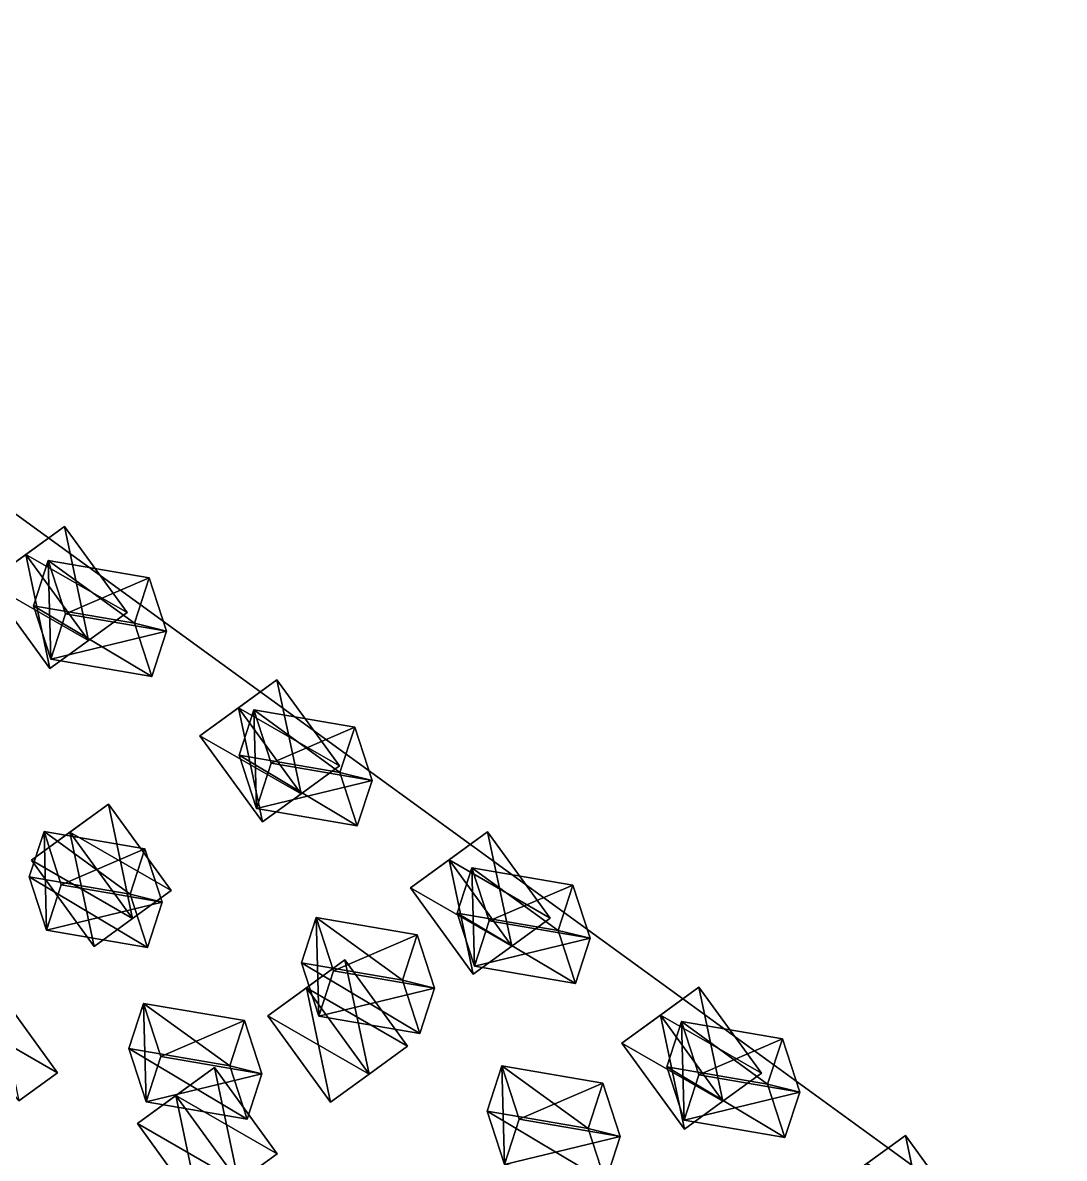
# Model space of a CAD drawing. Header units: metres. Extents: x -324 to 324, y -310 to 311.
# Drawn here: x 164.2 to 261.9, y 201.3 to 307.9 of the extents above; entities that cross this region are included whole.
import ezdxf

# ---------------------------------------------------------------- set-up
doc = ezdxf.new("R2010")
doc.units = ezdxf.units.M

msp = doc.modelspace()

# ---------------------------------------------------------------- linework, layer by layer
for p, q in [((261.85678, 190.37573, -938.09595), (100.055176, 307.93848, -1061.6997)), ((100.13973, 307.87, -1061.904), (261.94806, 190.31651, -938.3003))]:
    msp.add_line(p, q)
for points in [[(-61.753036, 190.3664, -738.10077), (261.85678, 190.37573, -938.09595), (100.055176, 307.93848, -1061.6997), (100.055275, 307.93857, -1061.6996)], [(261.94806, 190.31651, -938.3003), (61.935257, 190.3072, -1261.8992), (100.13973, 307.87, -1061.904), (100.13983, 307.8701, -1061.9039)], [(160.86972, 255.40309, -1033.1495), (164.48811, 258.032, -1024.2054), (168.10606, 260.66058, -1026.4418), (168.10617, 260.66068, -1026.4417)], [(168.10606, 260.66058, -1026.4418), (164.48767, 258.03168, -1035.3859), (160.86972, 255.40309, -1033.1495), (160.86983, 255.4032, -1033.1494)], [(164.48767, 258.03168, -1035.3859), (168.10606, 260.66058, -1026.4418), (173.98392, 252.57042, -1026.4418), (173.98402, 252.57053, -1026.4417)], [(168.10606, 260.66058, -1026.4418), (164.48811, 258.032, -1024.2054), (170.36597, 249.94183, -1024.2054), (170.36607, 249.94194, -1024.2053)], [(170.36597, 249.94183, -1024.2054), (173.98392, 252.57042, -1026.4418), (168.10606, 260.66058, -1026.4418), (168.10617, 260.66068, -1026.4417)], [(164.48811, 258.032, -1024.2054), (160.86972, 255.40309, -1033.1495), (166.74757, 247.31291, -1033.1495), (166.74768, 247.31302, -1033.1494)], [(160.86972, 255.40309, -1033.1495), (164.48767, 258.03168, -1035.3859), (170.36552, 249.94151, -1035.3859), (170.36563, 249.94162, -1035.3857)], [(173.98392, 252.57042, -1026.4418), (170.36552, 249.94151, -1035.3859), (164.48767, 258.03168, -1035.3859), (164.48778, 258.03177, -1035.3857)], [(166.74757, 247.31291, -1033.1495), (170.36597, 249.94183, -1024.2054), (164.48811, 258.032, -1024.2054), (164.48822, 258.0321, -1024.2053)], [(174.67947, 251.56197, -992.7675), (165.2073, 253.18643, -990.00366), (166.58923, 257.43958, -987.76733), (166.58934, 257.43967, -987.7672)], [(166.58923, 257.43958, -987.76733), (165.2073, 253.18643, -990.00366), (166.83177, 248.18604, -981.4973), (166.83188, 248.18614, -981.4972)], [(166.83177, 248.18604, -981.4973), (168.21371, 252.4392, -979.26105), (166.58923, 257.43958, -987.76733), (166.58934, 257.43967, -987.7672)], [(176.06142, 255.81512, -990.53125), (166.58923, 257.43958, -987.76733), (168.21371, 252.4392, -979.26105), (168.21382, 252.4393, -979.2609)], [(166.58923, 257.43958, -987.76733), (176.06142, 255.81512, -990.53125), (174.67947, 251.56197, -992.7675), (174.67958, 251.56207, -992.7674)], [(170.36552, 249.94151, -1035.3859), (166.74757, 247.31291, -1033.1495), (160.86972, 255.40309, -1033.1495), (160.86983, 255.4032, -1033.1494)], [(168.21371, 252.4392, -979.26105), (177.68588, 250.81473, -982.0249), (176.06142, 255.81512, -990.53125), (176.06152, 255.81523, -990.5311)], [(174.67947, 251.56197, -992.7675), (176.06142, 255.81512, -990.53125), (177.68588, 250.81473, -982.0249), (177.68599, 250.81483, -982.0248)], [(176.30396, 246.56157, -984.2612), (166.83177, 248.18604, -981.4973), (165.2073, 253.18643, -990.00366), (165.20741, 253.18654, -990.00354)], [(165.2073, 253.18643, -990.00366), (174.67947, 251.56197, -992.7675), (176.30396, 246.56157, -984.2612), (176.30406, 246.56168, -984.2611)], [(177.68588, 250.81473, -982.0249), (168.21371, 252.4392, -979.26105), (166.83177, 248.18604, -981.4973), (166.83188, 248.18614, -981.4972)], [(170.36552, 249.94151, -1035.3859), (173.98392, 252.57042, -1026.4418), (170.36597, 249.94183, -1024.2054), (170.36607, 249.94194, -1024.2053)], [(166.83177, 248.18604, -981.4973), (176.30396, 246.56157, -984.2612), (177.68588, 250.81473, -982.0249), (177.68599, 250.81483, -982.0248)], [(177.68588, 250.81473, -982.0249), (176.30396, 246.56157, -984.2612), (174.67947, 251.56197, -992.7675), (174.67958, 251.56207, -992.7674)], [(170.36597, 249.94183, -1024.2054), (166.74757, 247.31291, -1033.1495), (170.36552, 249.94151, -1035.3859), (170.36563, 249.94162, -1035.3857)], [(180.81808, 240.99591, -1017.8108), (184.43648, 243.62482, -1008.86676), (188.05443, 246.25342, -1011.103), (188.05453, 246.25352, -1011.1029)], [(188.05443, 246.25342, -1011.103), (184.43604, 243.6245, -1020.04706), (180.81808, 240.99591, -1017.8108), (180.81819, 240.99602, -1017.81067)], [(184.43604, 243.6245, -1020.04706), (188.05443, 246.25342, -1011.103), (193.93228, 238.16324, -1011.103), (193.93239, 238.16335, -1011.1029)], [(188.05443, 246.25342, -1011.103), (184.43648, 243.62482, -1008.86676), (190.31433, 235.53465, -1008.86676), (190.31444, 235.53476, -1008.86664)], [(190.31433, 235.53465, -1008.86676), (193.93228, 238.16324, -1011.103), (188.05443, 246.25342, -1011.103), (188.05453, 246.25352, -1011.1029)], [(184.43648, 243.62482, -1008.86676), (180.81808, 240.99591, -1017.8108), (186.69594, 232.90573, -1017.8108), (186.69604, 232.90584, -1017.81067)], [(180.81808, 240.99591, -1017.8108), (184.43604, 243.6245, -1020.04706), (190.31389, 235.53433, -1020.04706), (190.314, 235.53444, -1020.04694)], [(193.93228, 238.16324, -1011.103), (190.31389, 235.53433, -1020.04706), (184.43604, 243.6245, -1020.04706), (184.43614, 243.6246, -1020.04694)], [(186.69594, 232.90573, -1017.8108), (190.31433, 235.53465, -1008.86676), (184.43648, 243.62482, -1008.86676), (184.43658, 243.62492, -1008.86664)], [(193.97067, 237.55396, -978.04706), (184.4985, 239.17842, -975.2832), (185.88043, 243.43158, -973.0469), (185.88054, 243.43169, -973.04675)], [(185.88043, 243.43158, -973.0469), (184.4985, 239.17842, -975.2832), (186.12297, 234.17802, -966.77686), (186.12308, 234.17813, -966.77673)], [(186.12297, 234.17802, -966.77686), (187.50491, 238.43118, -964.5406), (185.88043, 243.43158, -973.0469), (185.88054, 243.43169, -973.04675)], [(195.35262, 241.80711, -975.8108), (185.88043, 243.43158, -973.0469), (187.50491, 238.43118, -964.5406), (187.50502, 238.43129, -964.54047)], [(185.88043, 243.43158, -973.0469), (195.35262, 241.80711, -975.8108), (193.97067, 237.55396, -978.04706), (193.97078, 237.55406, -978.04694)], [(190.31389, 235.53433, -1020.04706), (186.69594, 232.90573, -1017.8108), (180.81808, 240.99591, -1017.8108), (180.81819, 240.99602, -1017.81067)], [(187.50491, 238.43118, -964.5406), (196.97708, 236.80672, -967.30444), (195.35262, 241.80711, -975.8108), (195.35272, 241.80722, -975.81067)], [(193.97067, 237.55396, -978.04706), (195.35262, 241.80711, -975.8108), (196.97708, 236.80672, -967.30444), (196.97719, 236.80682, -967.3043)], [(195.59515, 232.55356, -969.5408), (186.12297, 234.17802, -966.77686), (184.4985, 239.17842, -975.2832), (184.49861, 239.17853, -975.2831)], [(184.4985, 239.17842, -975.2832), (193.97067, 237.55396, -978.04706), (195.59515, 232.55356, -969.5408), (195.59526, 232.55367, -969.54065)], [(196.97708, 236.80672, -967.30444), (187.50491, 238.43118, -964.5406), (186.12297, 234.17802, -966.77686), (186.12308, 234.17813, -966.77673)], [(190.31389, 235.53433, -1020.04706), (193.93228, 238.16324, -1011.103), (190.31433, 235.53465, -1008.86676), (190.31444, 235.53476, -1008.86664)], [(186.12297, 234.17802, -966.77686), (195.59515, 232.55356, -969.5408), (196.97708, 236.80672, -967.30444), (196.97719, 236.80682, -967.3043)], [(196.97708, 236.80672, -967.30444), (195.59515, 232.55356, -969.5408), (193.97067, 237.55396, -978.04706), (193.97078, 237.55406, -978.04694)], [(165.01352, 229.32225, -1057.1017), (168.63191, 231.95116, -1048.1576), (172.24986, 234.57976, -1050.3939), (172.24997, 234.57986, -1050.3938)], [(172.24986, 234.57976, -1050.3939), (168.63147, 231.95084, -1059.338), (165.01352, 229.32225, -1057.1017), (165.01363, 229.32236, -1057.1016)], [(168.63147, 231.95084, -1059.338), (172.24986, 234.57976, -1050.3939), (178.12772, 226.48958, -1050.3939), (178.12782, 226.48969, -1050.3938)], [(172.24986, 234.57976, -1050.3939), (168.63191, 231.95116, -1048.1576), (174.50977, 223.861, -1048.1576), (174.50987, 223.8611, -1048.1575)], [(174.50977, 223.861, -1048.1576), (178.12772, 226.48958, -1050.3939), (172.24986, 234.57976, -1050.3939), (172.24997, 234.57986, -1050.3938)], [(190.31433, 235.53465, -1008.86676), (186.69594, 232.90573, -1017.8108), (190.31389, 235.53433, -1020.04706), (190.314, 235.53444, -1020.04694)], [(174.28448, 226.1209, -944.1375), (164.81232, 227.74536, -941.37366), (166.19424, 231.99852, -939.1373), (166.19435, 231.99863, -939.1372)], [(166.19424, 231.99852, -939.1373), (164.81232, 227.74536, -941.37366), (166.43678, 222.74496, -932.8673), (166.43689, 222.74507, -932.8672)], [(168.63191, 231.95116, -1048.1576), (165.01352, 229.32225, -1057.1017), (170.89137, 221.23207, -1057.1017), (170.89148, 221.23218, -1057.1016)], [(165.01352, 229.32225, -1057.1017), (168.63147, 231.95084, -1059.338), (174.50932, 223.86067, -1059.338), (174.50943, 223.86078, -1059.3379)], [(166.43678, 222.74496, -932.8673), (167.81873, 226.99812, -930.63104), (166.19424, 231.99852, -939.1373), (166.19435, 231.99863, -939.1372)], [(175.66643, 230.37405, -941.90125), (166.19424, 231.99852, -939.1373), (167.81873, 226.99812, -930.63104), (167.81883, 226.99823, -930.6309)], [(166.19424, 231.99852, -939.1373), (175.66643, 230.37405, -941.90125), (174.28448, 226.1209, -944.1375), (174.28459, 226.121, -944.1374)], [(178.12772, 226.48958, -1050.3939), (174.50932, 223.86067, -1059.338), (168.63147, 231.95084, -1059.338), (168.63158, 231.95094, -1059.3379)], [(170.89137, 221.23207, -1057.1017), (174.50977, 223.861, -1048.1576), (168.63191, 231.95116, -1048.1576), (168.63202, 231.95126, -1048.1575)], [(200.58946, 226.71478, -1002.6104), (204.20786, 229.34369, -993.6664), (207.8258, 231.97229, -995.90265), (207.82591, 231.9724, -995.9025)], [(207.8258, 231.97229, -995.90265), (204.20741, 229.34337, -1004.8467), (200.58946, 226.71478, -1002.6104), (200.58957, 226.71489, -1002.6103)], [(204.20741, 229.34337, -1004.8467), (207.8258, 231.97229, -995.90265), (213.70366, 223.88211, -995.90265), (213.70377, 223.88222, -995.9025)], [(207.8258, 231.97229, -995.90265), (204.20786, 229.34369, -993.6664), (210.08571, 221.25352, -993.6664), (210.08582, 221.25363, -993.66626)], [(210.08571, 221.25352, -993.6664), (213.70366, 223.88211, -995.90265), (207.8258, 231.97229, -995.90265), (207.82591, 231.9724, -995.9025)], [(167.81873, 226.99812, -930.63104), (177.2909, 225.37366, -933.3949), (175.66643, 230.37405, -941.90125), (175.66653, 230.37416, -941.9011)], [(174.28448, 226.1209, -944.1375), (175.66643, 230.37405, -941.90125), (177.2909, 225.37366, -933.3949), (177.291, 225.37376, -933.3948)], [(174.50932, 223.86067, -1059.338), (170.89137, 221.23207, -1057.1017), (165.01352, 229.32225, -1057.1017), (165.01363, 229.32236, -1057.1016)], [(204.20786, 229.34369, -993.6664), (200.58946, 226.71478, -1002.6104), (206.46732, 218.6246, -1002.6104), (206.46742, 218.62471, -1002.6103)], [(200.58946, 226.71478, -1002.6104), (204.20741, 229.34337, -1004.8467), (210.08527, 221.2532, -1004.8467), (210.08537, 221.25331, -1004.84656)], [(213.70366, 223.88211, -995.90265), (210.08527, 221.2532, -1004.8467), (204.20741, 229.34337, -1004.8467), (204.20752, 229.34348, -1004.84656)], [(206.46732, 218.6246, -1002.6104), (210.08571, 221.25352, -993.6664), (204.20786, 229.34369, -993.6664), (204.20796, 229.3438, -993.66626)], [(214.44667, 222.73482, -962.5161), (204.9745, 224.35928, -959.75226), (206.35643, 228.61244, -957.5159), (206.35654, 228.61255, -957.5158)], [(206.35643, 228.61244, -957.5159), (204.9745, 224.35928, -959.75226), (206.59897, 219.35889, -951.2459), (206.59908, 219.359, -951.2458)], [(206.59897, 219.35889, -951.2459), (207.98091, 223.61205, -949.00964), (206.35643, 228.61244, -957.5159), (206.35654, 228.61255, -957.5158)], [(215.82861, 226.98798, -960.27985), (206.35643, 228.61244, -957.5159), (207.98091, 223.61205, -949.00964), (207.98102, 223.61215, -949.0095)], [(206.35643, 228.61244, -957.5159), (215.82861, 226.98798, -960.27985), (214.44667, 222.73482, -962.5161), (214.44678, 222.73492, -962.516)], [(175.90897, 221.1205, -935.6312), (166.43678, 222.74496, -932.8673), (164.81232, 227.74536, -941.37366), (164.81242, 227.74547, -941.37354)], [(164.81232, 227.74536, -941.37366), (174.28448, 226.1209, -944.1375), (175.90897, 221.1205, -935.6312), (175.90907, 221.1206, -935.6311)], [(177.2909, 225.37366, -933.3949), (167.81873, 226.99812, -930.63104), (166.43678, 222.74496, -932.8673), (166.43689, 222.74507, -932.8672)], [(177.2909, 225.37366, -933.3949), (175.90897, 221.1205, -935.6312), (174.28448, 226.1209, -944.1375), (174.28459, 226.121, -944.1374)], [(174.50932, 223.86067, -1059.338), (178.12772, 226.48958, -1050.3939), (174.50977, 223.861, -1048.1576), (174.50987, 223.8611, -1048.1575)], [(210.08527, 221.2532, -1004.8467), (206.46732, 218.6246, -1002.6104), (200.58946, 226.71478, -1002.6104), (200.58957, 226.71489, -1002.6103)], [(207.98091, 223.61205, -949.00964), (217.45308, 221.98758, -951.7735), (215.82861, 226.98798, -960.27985), (215.82872, 226.98808, -960.2797)], [(214.44667, 222.73482, -962.5161), (215.82861, 226.98798, -960.27985), (217.45308, 221.98758, -951.7735), (217.45319, 221.98769, -951.7734)], [(166.43678, 222.74496, -932.8673), (175.90897, 221.1205, -935.6312), (177.2909, 225.37366, -933.3949), (177.291, 225.37376, -933.3948)], [(199.84103, 218.06607, -944.6111), (190.36887, 219.69054, -941.8472), (191.7508, 223.9437, -939.6109), (191.7509, 223.9438, -939.6108)], [(191.7508, 223.9437, -939.6109), (190.36887, 219.69054, -941.8472), (191.99333, 214.69014, -933.3409), (191.99344, 214.69025, -933.34076)], [(191.99333, 214.69014, -933.3409), (193.37527, 218.9433, -931.1046), (191.7508, 223.9437, -939.6109), (191.7509, 223.9438, -939.6108)], [(201.22298, 222.31923, -942.3748), (191.7508, 223.9437, -939.6109), (193.37527, 218.9433, -931.1046), (193.37538, 218.9434, -931.1045)], [(191.7508, 223.9437, -939.6109), (201.22298, 222.31923, -942.3748), (199.84103, 218.06607, -944.6111), (199.84114, 218.06618, -944.61096)], [(216.07115, 217.73442, -954.0098), (206.59897, 219.35889, -951.2459), (204.9745, 224.35928, -959.75226), (204.97461, 224.35939, -959.75214)], [(204.9745, 224.35928, -959.75226), (214.44667, 222.73482, -962.5161), (216.07115, 217.73442, -954.0098), (216.07126, 217.73453, -954.0097)], [(210.08527, 221.2532, -1004.8467), (213.70366, 223.88211, -995.90265), (210.08571, 221.25352, -993.6664), (210.08582, 221.25363, -993.66626)], [(174.50977, 223.861, -1048.1576), (170.89137, 221.23207, -1057.1017), (174.50932, 223.86067, -1059.338), (174.50943, 223.86078, -1059.3379)], [(217.45308, 221.98758, -951.7735), (207.98091, 223.61205, -949.00964), (206.59897, 219.35889, -951.2459), (206.59908, 219.359, -951.2458)], [(193.37527, 218.9433, -931.1046), (202.84744, 217.31883, -933.86847), (201.22298, 222.31923, -942.3748), (201.22308, 222.31934, -942.3747)], [(199.84103, 218.06607, -944.6111), (201.22298, 222.31923, -942.3748), (202.84744, 217.31883, -933.86847), (202.84755, 217.31894, -933.86835)], [(206.59897, 219.35889, -951.2459), (216.07115, 217.73442, -954.0098), (217.45308, 221.98758, -951.7735), (217.45319, 221.98769, -951.7734)], [(217.45308, 221.98758, -951.7735), (216.07115, 217.73442, -954.0098), (214.44667, 222.73482, -962.5161), (214.44678, 222.73492, -962.516)], [(210.08571, 221.25352, -993.6664), (206.46732, 218.6246, -1002.6104), (210.08527, 221.2532, -1004.8467), (210.08537, 221.25331, -1004.84656)], [(187.20006, 214.69514, -1038.4005), (190.81845, 217.32405, -1029.4564), (194.4364, 219.95265, -1031.6927), (194.43651, 219.95276, -1031.6926)], [(194.4364, 219.95265, -1031.6927), (190.81801, 217.32373, -1040.6368), (187.20006, 214.69514, -1038.4005), (187.20016, 214.69525, -1038.4004)], [(201.46552, 213.06567, -936.1048), (191.99333, 214.69014, -933.3409), (190.36887, 219.69054, -941.8472), (190.36897, 219.69064, -941.8471)], [(190.36887, 219.69054, -941.8472), (199.84103, 218.06607, -944.6111), (201.46552, 213.06567, -936.1048), (201.46562, 213.06578, -936.1047)], [(190.81801, 217.32373, -1040.6368), (194.4364, 219.95265, -1031.6927), (200.31425, 211.86247, -1031.6927), (200.31436, 211.86258, -1031.6926)], [(194.4364, 219.95265, -1031.6927), (190.81845, 217.32405, -1029.4564), (196.6963, 209.23389, -1029.4564), (196.69641, 209.234, -1029.4563)], [(196.6963, 209.23389, -1029.4564), (200.31425, 211.86247, -1031.6927), (194.4364, 219.95265, -1031.6927), (194.43651, 219.95276, -1031.6926)], [(202.84744, 217.31883, -933.86847), (193.37527, 218.9433, -931.1046), (191.99333, 214.69014, -933.3409), (191.99344, 214.69025, -933.34076)], [(202.84744, 217.31883, -933.86847), (201.46552, 213.06567, -936.1048), (199.84103, 218.06607, -944.6111), (199.84114, 218.06618, -944.61096)], [(157.9499, 214.83258, -1096.7402), (161.5683, 217.4615, -1087.7961), (167.44615, 209.37132, -1087.7961), (167.44626, 209.37143, -1087.796)], [(163.8282, 206.74274, -1085.5598), (167.44615, 209.37132, -1087.7961), (161.5683, 217.4615, -1087.7961), (161.5684, 217.46161, -1087.796)], [(190.81845, 217.32405, -1029.4564), (187.20006, 214.69514, -1038.4005), (193.07791, 206.60497, -1038.4005), (193.07802, 206.60507, -1038.4004)], [(187.20006, 214.69514, -1038.4005), (190.81801, 217.32373, -1040.6368), (196.69586, 209.23357, -1040.6368), (196.69597, 209.23367, -1040.6367)], [(200.31425, 211.86247, -1031.6927), (196.69586, 209.23357, -1040.6368), (190.81801, 217.32373, -1040.6368), (190.81812, 217.32384, -1040.6367)], [(193.07791, 206.60497, -1038.4005), (196.6963, 209.23389, -1029.4564), (190.81845, 217.32405, -1029.4564), (190.81856, 217.32416, -1029.4563)], [(191.99333, 214.69014, -933.3409), (201.46552, 213.06567, -936.1048), (202.84744, 217.31883, -933.86847), (202.84755, 217.31894, -933.86835)], [(220.41902, 212.15765, -987.64026), (224.03741, 214.78656, -978.6962), (227.65536, 217.41516, -980.9325), (227.65547, 217.41527, -980.9324)], [(227.65536, 217.41516, -980.9325), (224.03697, 214.78624, -989.8765), (220.41902, 212.15765, -987.64026), (220.41913, 212.15776, -987.64014)], [(224.03697, 214.78624, -989.8765), (227.65536, 217.41516, -980.9325), (233.53322, 209.32498, -980.9325), (233.53333, 209.32509, -980.9324)], [(227.65536, 217.41516, -980.9325), (224.03741, 214.78656, -978.6962), (229.91527, 206.6964, -978.6962), (229.91537, 206.6965, -978.6961)], [(229.91527, 206.6964, -978.6962), (233.53322, 209.32498, -980.9325), (227.65536, 217.41516, -980.9325), (227.65547, 217.41527, -980.9324)], [(183.62057, 210.00237, -919.2513), (174.1484, 211.62683, -916.4874), (175.53033, 215.87999, -914.2511), (175.53044, 215.8801, -914.251)], [(175.53033, 215.87999, -914.2511), (174.1484, 211.62683, -916.4874), (175.77287, 206.62643, -907.9811), (175.77298, 206.62654, -907.98096)], [(175.77287, 206.62643, -907.9811), (177.15482, 210.8796, -905.7448), (175.53033, 215.87999, -914.2511), (175.53044, 215.8801, -914.251)], [(185.00252, 214.25552, -917.015), (175.53033, 215.87999, -914.2511), (177.15482, 210.8796, -905.7448), (177.15492, 210.8797, -905.7447)], [(175.53033, 215.87999, -914.2511), (185.00252, 214.25552, -917.015), (183.62057, 210.00237, -919.2513), (183.62068, 210.00247, -919.25116)], [(167.44615, 209.37132, -1087.7961), (163.82776, 206.74242, -1096.7402), (157.9499, 214.83258, -1096.7402), (157.95001, 214.83269, -1096.7401)], [(196.69586, 209.23357, -1040.6368), (193.07791, 206.60497, -1038.4005), (187.20006, 214.69514, -1038.4005), (187.20016, 214.69525, -1038.4004)], [(224.03741, 214.78656, -978.6962), (220.41902, 212.15765, -987.64026), (226.29688, 204.06747, -987.64026), (226.29698, 204.06758, -987.64014)], [(220.41902, 212.15765, -987.64026), (224.03697, 214.78624, -989.8765), (229.91483, 206.69608, -989.8765), (229.91493, 206.69618, -989.8764)], [(233.53322, 209.32498, -980.9325), (229.91483, 206.69608, -989.8765), (224.03697, 214.78624, -989.8765), (224.03708, 214.78635, -989.8764)], [(226.29688, 204.06747, -987.64026), (229.91527, 206.6964, -978.6962), (224.03741, 214.78656, -978.6962), (224.03752, 214.78667, -978.6961)], [(177.15482, 210.8796, -905.7448), (186.62698, 209.25513, -908.50867), (185.00252, 214.25552, -917.015), (185.00262, 214.25563, -917.0149)], [(183.62057, 210.00237, -919.2513), (185.00252, 214.25552, -917.015), (186.62698, 209.25513, -908.50867), (186.62709, 209.25523, -908.50854)], [(234.10727, 208.29869, -947.2098), (224.6351, 209.92316, -944.4459), (226.01703, 214.17632, -942.2096), (226.01714, 214.17642, -942.2095)], [(226.01703, 214.17632, -942.2096), (224.6351, 209.92316, -944.4459), (226.25957, 204.92276, -935.9396), (226.25967, 204.92287, -935.93945)], [(226.25957, 204.92276, -935.9396), (227.64151, 209.17592, -933.7033), (226.01703, 214.17632, -942.2096), (226.01714, 214.17642, -942.2095)], [(235.48921, 212.55185, -944.9735), (226.01703, 214.17632, -942.2096), (227.64151, 209.17592, -933.7033), (227.64162, 209.17603, -933.7032)], [(226.01703, 214.17632, -942.2096), (235.48921, 212.55185, -944.9735), (234.10727, 208.29869, -947.2098), (234.10738, 208.2988, -947.20966)], [(229.91483, 206.69608, -989.8765), (226.29688, 204.06747, -987.64026), (220.41902, 212.15765, -987.64026), (220.41913, 212.15776, -987.64014)], [(227.64151, 209.17592, -933.7033), (237.11368, 207.55145, -936.46716), (235.48921, 212.55185, -944.9735), (235.48932, 212.55196, -944.9734)], [(234.10727, 208.29869, -947.2098), (235.48921, 212.55185, -944.9735), (237.11368, 207.55145, -936.46716), (237.11378, 207.55156, -936.46704)], [(185.24506, 205.00197, -910.745), (175.77287, 206.62643, -907.9811), (174.1484, 211.62683, -916.4874), (174.14851, 211.62694, -916.4873)], [(174.1484, 211.62683, -916.4874), (183.62057, 210.00237, -919.2513), (185.24506, 205.00197, -910.745), (185.24516, 205.00208, -910.7449)], [(196.69586, 209.23357, -1040.6368), (200.31425, 211.86247, -1031.6927), (196.6963, 209.23389, -1029.4564), (196.69641, 209.234, -1029.4563)], [(186.62698, 209.25513, -908.50867), (177.15482, 210.8796, -905.7448), (175.77287, 206.62643, -907.9811), (175.77298, 206.62654, -907.98096)], [(217.26465, 204.13516, -928.8832), (207.79248, 205.75963, -926.1193), (209.17441, 210.01279, -923.883), (209.17451, 210.0129, -923.8829)], [(209.17441, 210.01279, -923.883), (207.79248, 205.75963, -926.1193), (209.41695, 200.75923, -917.613), (209.41705, 200.75934, -917.61285)], [(209.41695, 200.75923, -917.613), (210.79889, 205.01239, -915.3767), (209.17441, 210.01279, -923.883), (209.17451, 210.0129, -923.8829)], [(218.64659, 208.38832, -926.6469), (209.17441, 210.01279, -923.883), (210.79889, 205.01239, -915.3767), (210.799, 205.0125, -915.3766)], [(209.17441, 210.01279, -923.883), (218.64659, 208.38832, -926.6469), (217.26465, 204.13516, -928.8832), (217.26476, 204.13527, -928.88306)], [(163.82776, 206.74242, -1096.7402), (167.44615, 209.37132, -1087.7961), (163.8282, 206.74274, -1085.5598), (163.82831, 206.74284, -1085.5597)], [(174.95454, 204.58876, -1070.0911), (178.57294, 207.21767, -1061.147), (182.19089, 209.84627, -1063.3833), (182.191, 209.84637, -1063.3832)], [(182.19089, 209.84627, -1063.3833), (178.5725, 207.21735, -1072.3274), (174.95454, 204.58876, -1070.0911), (174.95465, 204.58887, -1070.091)], [(175.77287, 206.62643, -907.9811), (185.24506, 205.00197, -910.745), (186.62698, 209.25513, -908.50867), (186.62709, 209.25523, -908.50854)], [(178.5725, 207.21735, -1072.3274), (182.19089, 209.84627, -1063.3833), (188.06874, 201.75609, -1063.3833), (188.06885, 201.7562, -1063.3832)], [(182.19089, 209.84627, -1063.3833), (178.57294, 207.21767, -1061.147), (184.45079, 199.1275, -1061.147), (184.4509, 199.12761, -1061.1469)], [(184.45079, 199.1275, -1061.147), (188.06874, 201.75609, -1063.3833), (182.19089, 209.84627, -1063.3833), (182.191, 209.84637, -1063.3832)], [(186.62698, 209.25513, -908.50867), (185.24506, 205.00197, -910.745), (183.62057, 210.00237, -919.2513), (183.62068, 210.00247, -919.25116)], [(196.6963, 209.23389, -1029.4564), (193.07791, 206.60497, -1038.4005), (196.69586, 209.23357, -1040.6368), (196.69597, 209.23367, -1040.6367)], [(235.73175, 203.2983, -938.7035), (226.25957, 204.92276, -935.9396), (224.6351, 209.92316, -944.4459), (224.63521, 209.92326, -944.4458)], [(224.6351, 209.92316, -944.4459), (234.10727, 208.29869, -947.2098), (235.73175, 203.2983, -938.7035), (235.73186, 203.2984, -938.70337)], [(237.11368, 207.55145, -936.46716), (227.64151, 209.17592, -933.7033), (226.25957, 204.92276, -935.9396), (226.25967, 204.92287, -935.93945)], [(229.91483, 206.69608, -989.8765), (233.53322, 209.32498, -980.9325), (229.91527, 206.6964, -978.6962), (229.91537, 206.6965, -978.6961)], [(210.79889, 205.01239, -915.3767), (220.27106, 203.38792, -918.14056), (218.64659, 208.38832, -926.6469), (218.6467, 208.38843, -926.6468)], [(217.26465, 204.13516, -928.8832), (218.64659, 208.38832, -926.6469), (220.27106, 203.38792, -918.14056), (220.27116, 203.38803, -918.14044)], [(237.11368, 207.55145, -936.46716), (235.73175, 203.2983, -938.7035), (234.10727, 208.29869, -947.2098), (234.10738, 208.2988, -947.20966)], [(178.57294, 207.21767, -1061.147), (174.95454, 204.58876, -1070.0911), (180.8324, 196.49858, -1070.0911), (180.8325, 196.49869, -1070.091)], [(174.95454, 204.58876, -1070.0911), (178.5725, 207.21735, -1072.3274), (184.45035, 199.12718, -1072.3274), (184.45045, 199.12729, -1072.3273)], [(188.06874, 201.75609, -1063.3833), (184.45035, 199.12718, -1072.3274), (178.5725, 207.21735, -1072.3274), (178.5726, 207.21745, -1072.3273)], [(180.8324, 196.49858, -1070.0911), (184.45079, 199.1275, -1061.147), (178.57294, 207.21767, -1061.147), (178.57304, 207.21777, -1061.1469)], [(226.25957, 204.92276, -935.9396), (235.73175, 203.2983, -938.7035), (237.11368, 207.55145, -936.46716), (237.11378, 207.55156, -936.46704)], [(218.88913, 199.13477, -920.3769), (209.41695, 200.75923, -917.613), (207.79248, 205.75963, -926.1193), (207.79259, 205.75974, -926.1192)], [(207.79248, 205.75963, -926.1193), (217.26465, 204.13516, -928.8832), (218.88913, 199.13477, -920.3769), (218.88924, 199.13487, -920.3768)], [(229.91527, 206.6964, -978.6962), (226.29688, 204.06747, -987.64026), (229.91483, 206.69608, -989.8765), (229.91493, 206.69618, -989.8764)], [(220.27106, 203.38792, -918.14056), (210.79889, 205.01239, -915.3767), (209.41695, 200.75923, -917.613), (209.41705, 200.75934, -917.61285)], [(184.45035, 199.12718, -1072.3274), (180.8324, 196.49858, -1070.0911), (174.95454, 204.58876, -1070.0911), (174.95465, 204.58887, -1070.091)], [(220.27106, 203.38792, -918.14056), (218.88913, 199.13477, -920.3769), (217.26465, 204.13516, -928.8832), (217.26476, 204.13527, -928.88306)], [(209.41695, 200.75923, -917.613), (218.88913, 199.13477, -920.3769), (220.27106, 203.38792, -918.14056), (220.27116, 203.38803, -918.14044)], [(239.79451, 198.22546, -972.67017), (243.4129, 200.85437, -963.72614), (247.03085, 203.48297, -965.9624), (247.03096, 203.48308, -965.9623)], [(247.03085, 203.48297, -965.9624), (243.41246, 200.85405, -974.90643), (239.79451, 198.22546, -972.67017), (239.79462, 198.22557, -972.67004)], [(243.41246, 200.85405, -974.90643), (247.03085, 203.48297, -965.9624), (252.9087, 195.39279, -965.9624), (252.90881, 195.3929, -965.9623)], [(247.03085, 203.48297, -965.9624), (243.4129, 200.85437, -963.72614), (249.29076, 192.7642, -963.72614), (249.29086, 192.76431, -963.726)], [(249.29076, 192.7642, -963.72614), (252.9087, 195.39279, -965.9624), (247.03085, 203.48297, -965.9624), (247.03096, 203.48308, -965.9623)], [(184.45035, 199.12718, -1072.3274), (188.06874, 201.75609, -1063.3833), (184.45079, 199.1275, -1061.147), (184.4509, 199.12761, -1061.1469)]]:
    msp.add_3dface(points)

doc.saveas('drawing.dxf')
